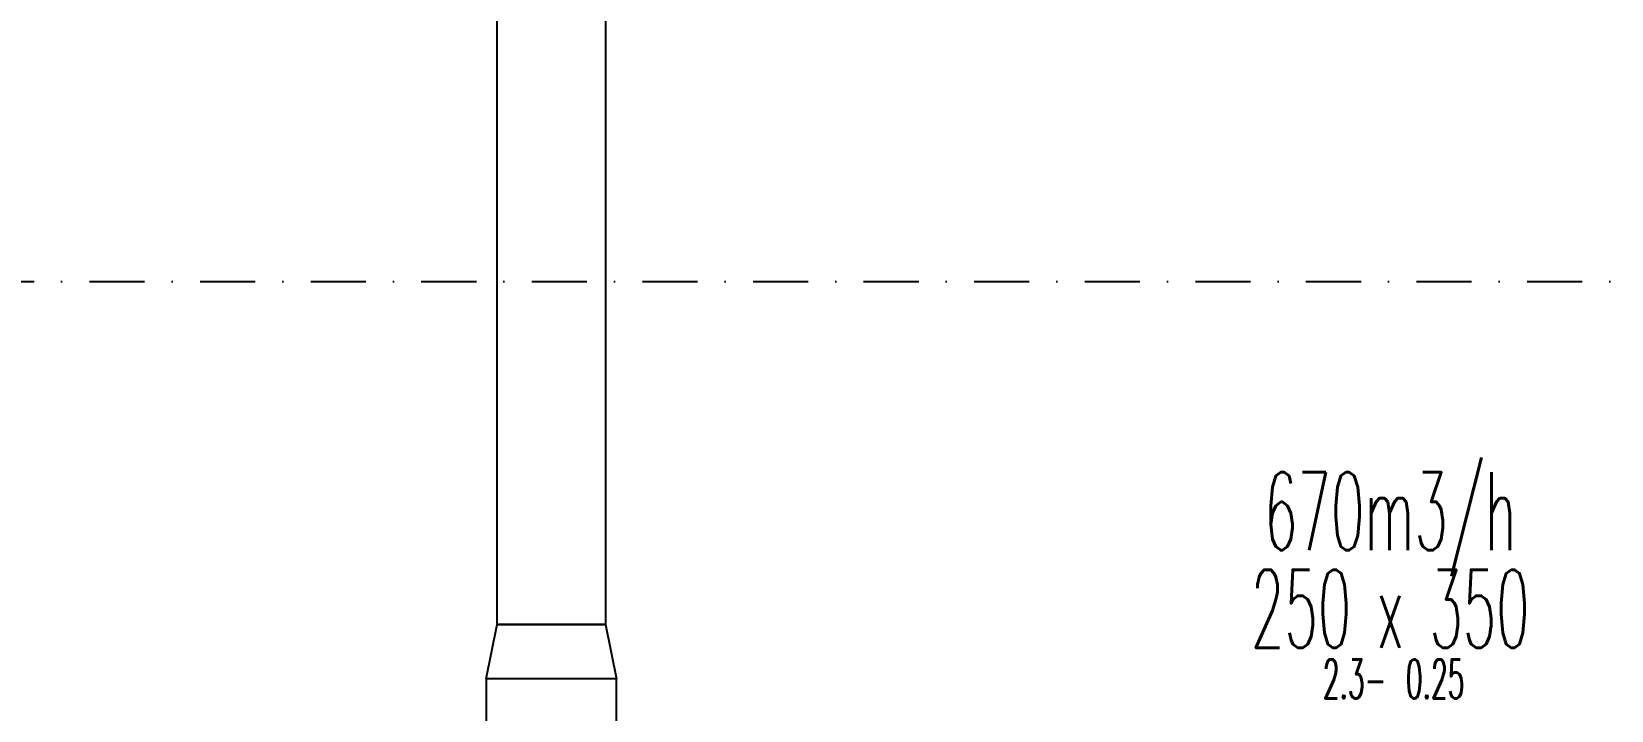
# Model space of a CAD drawing. Header units: inches. Extents: x -772 to 6765, y -813 to 4093.
# Drawn here: x 2897.6 to 3261.9, y 1151 to 1307.7 of the extents above; entities that cross this region are included whole.
import ezdxf
from ezdxf.enums import TextEntityAlignment as Align

# ---------------------------------------------------------------- set-up
doc = ezdxf.new("R2010")
doc.units = ezdxf.units.IN
doc.header["$MEASUREMENT"] = 0
doc.linetypes.add('DASHDOT', pattern=[25.4, 12.7, -6.35, 0, -6.35])
doc.layers.add('H_STR_Aks', color=250, linetype='DASHDOT')
doc.layers.add('MTY-UFLEME-KANALI', color=20, linetype='Continuous')
doc.layers.add('HIZ-PA', color=253, linetype='Continuous', lineweight=0, transparency=0.5)
doc.layers.add('MTY-UFLEME-KANALI-CAP', color=21, linetype='Continuous', lineweight=0)
doc.styles.add('CAP', font='simplxtw.shx', dxfattribs={"width": 0.65})

# ---------------------------------------------------------------- blocks, each defined once
blk = doc.blocks.new('*U230')
at = {"layer": 'HIZ-PA', "color": 3, "style": 'CAP', "width": 0.5}
blk.add_attdef('HIZ', text='', height=0.5, dxfattribs=at).set_placement((-0.049, -1.954), align=Align.BOTTOM_RIGHT)
blk.add_attdef('PA', text='', height=0.5, dxfattribs=at).set_placement((0.201, -1.954), align=Align.BOTTOM_LEFT)
at = {"layer": 'MTY-UFLEME-KANALI-CAP', "color": 7, "style": 'CAP', "width": 0.5}
for tag, p in [('DEBI', (0.001, -0.204)), ('X', (0.001, -1.454))]:
    blk.add_attdef(tag, text='', height=1, dxfattribs=at).set_placement(p, align=Align.BOTTOM_CENTER)
blk.add_attdef('A', text='', height=1, dxfattribs=at).set_placement((-0.499, -1.454), align=Align.BOTTOM_RIGHT)
blk.add_attdef('B', text='', height=1, dxfattribs=at).set_placement((0.501, -1.454), align=Align.BOTTOM_LEFT)
blk = doc.blocks.new('mekanik')
at = {"layer": 'MTY-UFLEME-KANALI'}
for points in [[(22274.94, 8496.19), (22299.94, 8496.19), (22299.94, 8010.86), (22274.94, 8010.86)], [(22302.44, 7998.36), (22272.44, 7998.36), (22274.94, 8010.86), (22299.94, 8010.86)], [(22302.44, 7872.31), (22302.44, 7998.36), (22272.44, 7998.36), (22272.44, 7872.31)]]:
    blk.add_lwpolyline(points, close=True, dxfattribs=at)
at = {"layer": 'MTY-UFLEME-KANALI-CAP', "xscale": 18, "yscale": 18, "zscale": 18}
blk.add_blockref('*U230', (22480.87, 8026.28), dxfattribs=at).add_auto_attribs({'DEBI': '670m3/h', 'X': 'x', 'A': '250', 'B': '350', 'PA': '0.25', 'HIZ': '2.3-'})

msp = doc.modelspace()

# ---------------------------------------------------------------- linework, layer by layer
at = {"layer": 'H_STR_Aks'}
msp.add_line((-659.05, 1250), (6664.51, 1250), dxfattribs=at)

# ---------------------------------------------------------------- block references
msp.add_blockref('mekanik', (-19270, -6840))

doc.saveas('drawing.dxf')
